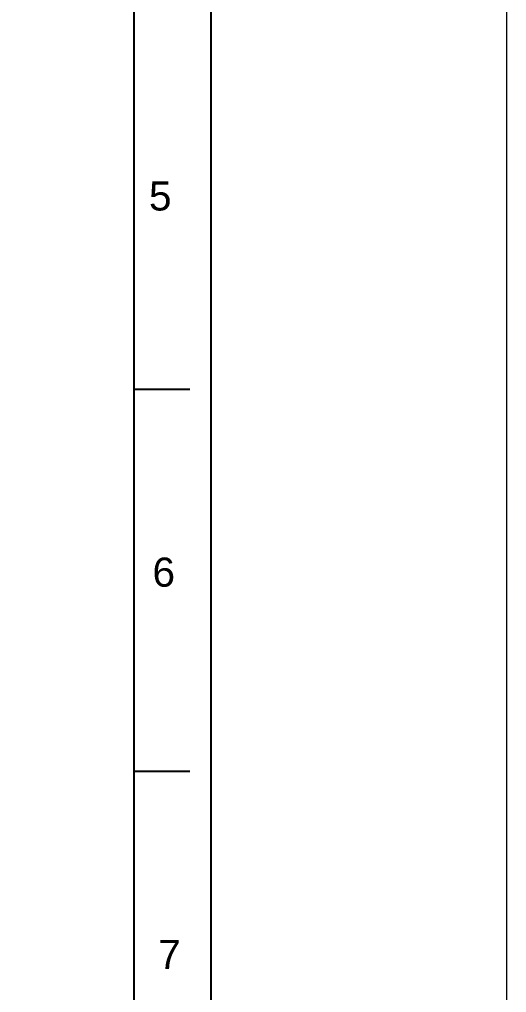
# Model space of a CAD drawing. Header units: millimetres. Extents: x 13495 to 14291, y -4366 to -3315.
# Drawn here: x 14163.7 to 14291.2, y -4095.3 to -3840.4 of the extents above; entities that cross this region are included whole.
import ezdxf

# ---------------------------------------------------------------- set-up
doc = ezdxf.new("R2010")
doc.units = ezdxf.units.MM
doc.header["$LTSCALE"] = 0.1
doc.layers.get('0').update_dxf_attribs({"lineweight": 15})
doc.layers.add('FORM', color=7, linetype='Continuous')
doc.styles.get("Standard").update_dxf_attribs({"font": 'arial.ttf'})

msp = doc.modelspace()

# ---------------------------------------------------------------- linework, layer by layer
msp.add_lwpolyline([(13494.544, -3315), (14291.177, -3315), (14291.177, -4365.947), (13494.544, -4365.947)], close=True)
at = {"layer": 'FORM', "color": 7, "linetype": 'Continuous'}
for p, q in [((14213.747, -3417.298), (14213.747, -4257.298)), ((14193.747, -4237.298), (14193.747, -3437.298)), ((14193.747, -3937.298), (14208.283, -3937.298)), ((14193.747, -4037.298), (14208.283, -4037.298))]:
    msp.add_line(p, q, dxfattribs=at)

# ---------------------------------------------------------------- texts
at = {"layer": 'FORM', "char_height": 7.624, "attachment_point": 5}
for s, insert in [('5', (14200.531, -3886.719)), ('6', (14201.452, -3985.24)), ('7', (14202.946, -4085.316))]:
    msp.add_mtext_dynamic_manual_height_columns(s, width=50, gutter_width=12.5, heights=[0], dxfattribs=dict(at, insert=insert))

doc.saveas('drawing.dxf')
